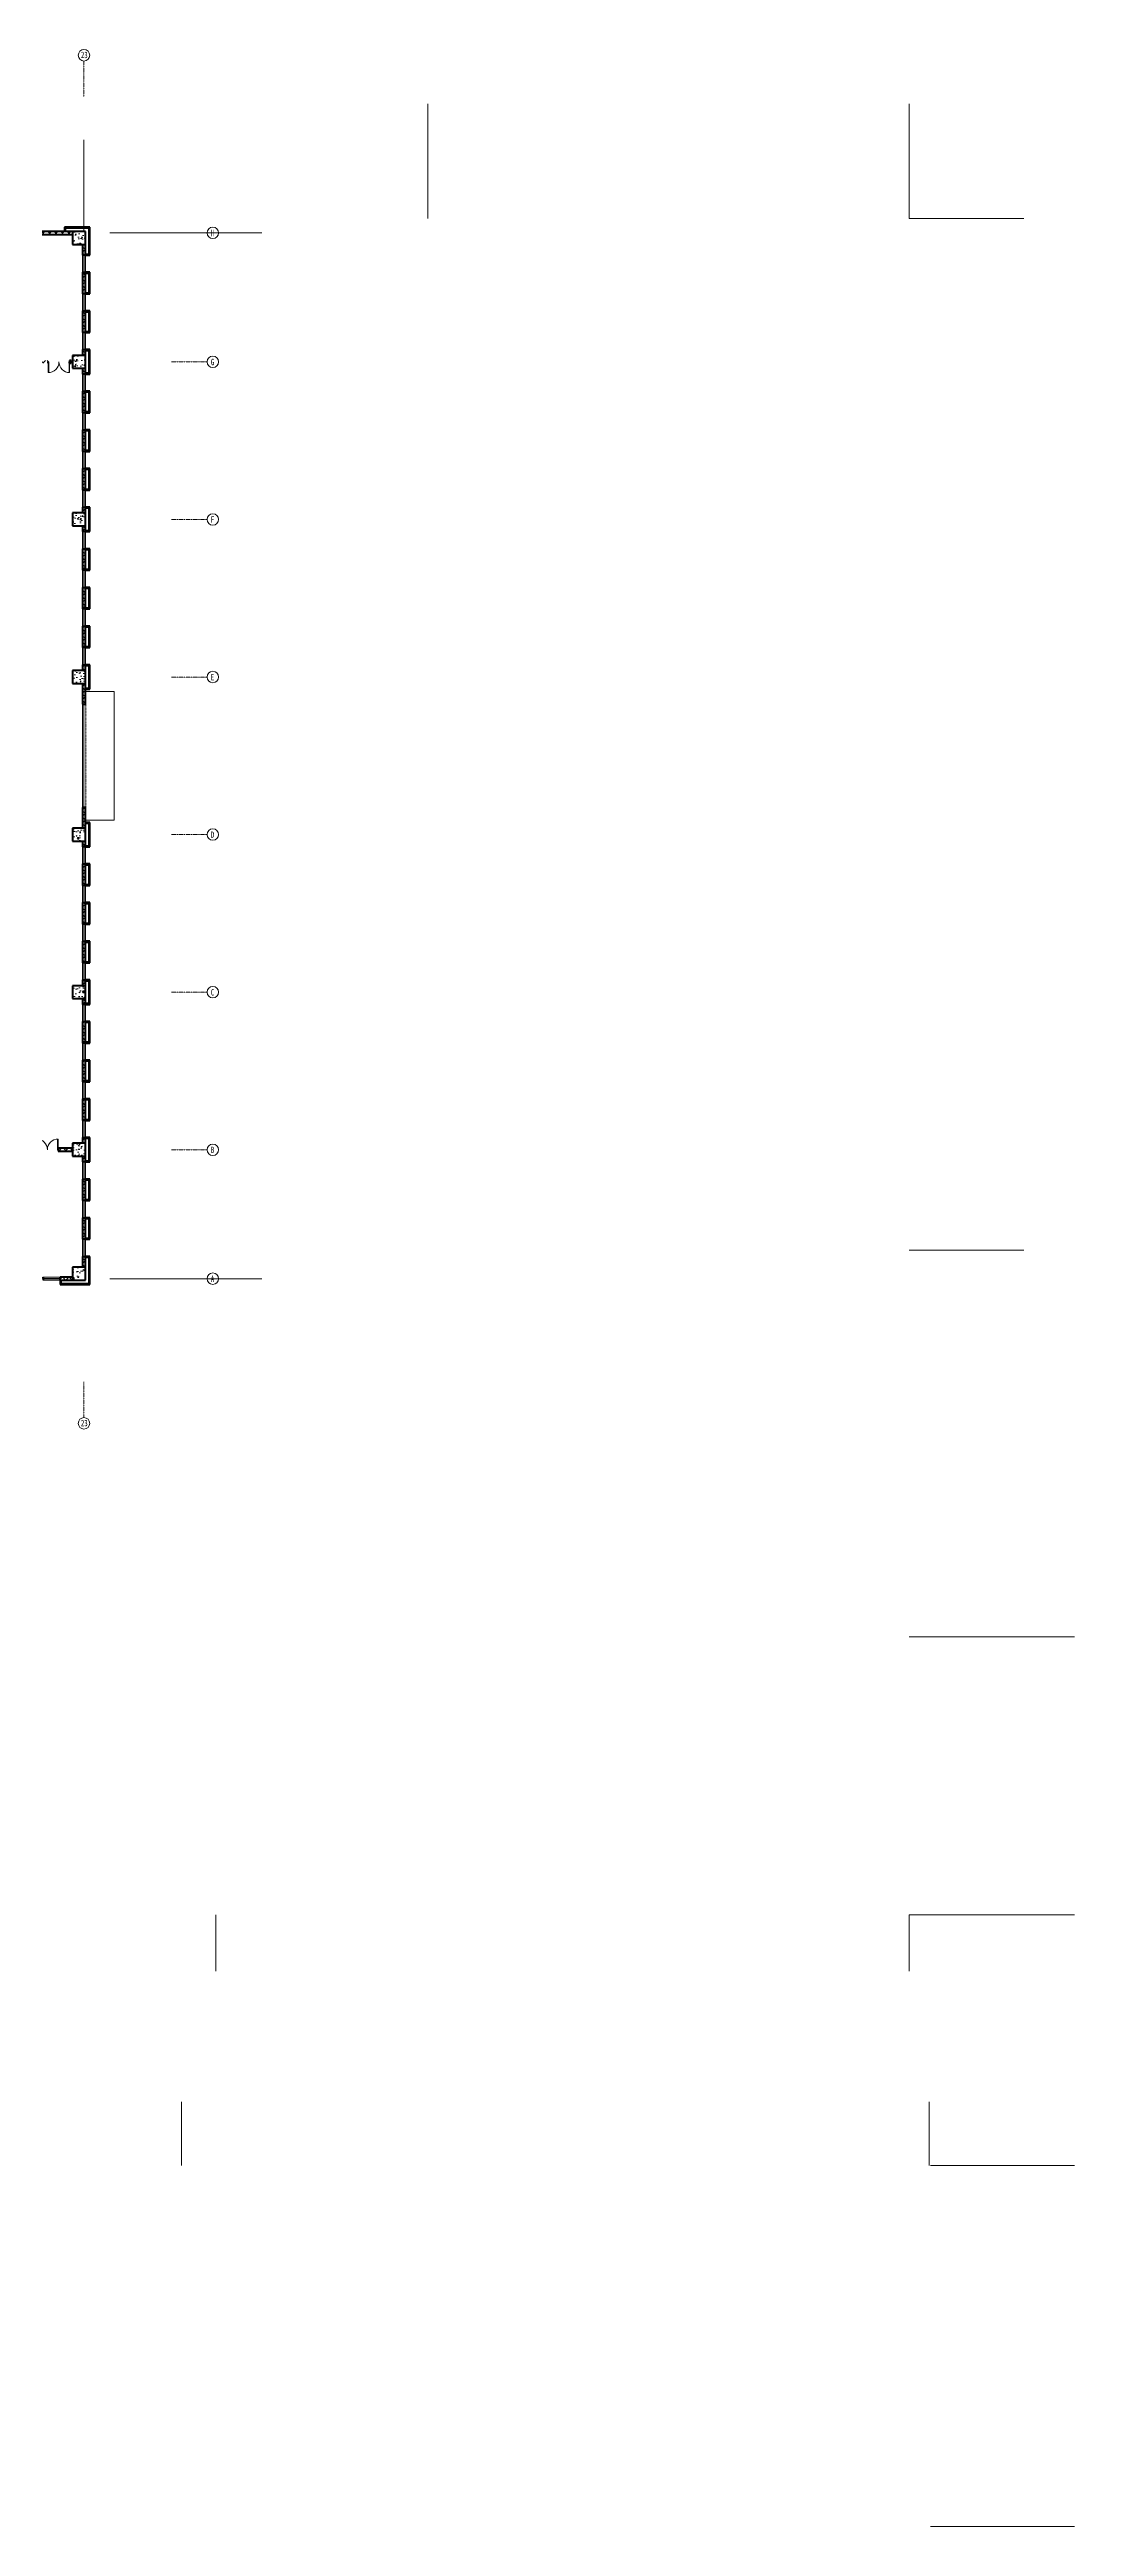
# Model space of a CAD drawing. Header units: millimetres. Extents: x -186019 to 257600, y -73860 to 134785.
# Drawn here: x -43222 to 28323, y -38115 to 134785 of the extents above; entities that cross this region are included whole.
import ezdxf

# ---------------------------------------------------------------- set-up
doc = ezdxf.new("R2010")
doc.units = ezdxf.units.MM
doc.linetypes.add('划线 1mm', pattern=[2, 1, -1])
doc.linetypes.add('轴网线', pattern=[22.24, 12.7, -3.18, 3.18, -3.18])
for name, color, linetype, lineweight in [('A-DOOR', 31, 'Continuous', 13), ('A-FLOR', 192, 'Continuous', 13), ('A-GLAZ', 151, 'Continuous', 13), ('A-Grid-Iden', 7, 'Continuous', 13), ('A-WALL', 113, 'Continuous', 13), ('A-WALL-PATT', 111, 'Continuous', 50), ('AXIS', 7, 'Continuous', 13), ('S-COLS', 52, 'Continuous', 13), ('S-GRID', 1, 'Continuous', 13), ('S-GRID-IDEN', 1, 'Continuous', 13), ('轴网_dwg', 8, 'Continuous', 13)]:
    doc.layers.add(name, color=color, linetype=linetype, lineweight=lineweight)
doc.styles.add('宋体_1', font='', dxfattribs={"width": 0.65, "height": 450})
doc.styles.get('宋体_1').set_extended_font_data('SimSun')
pattern_1 = [(45, (0, 0), (-226.2742, 226.2742), []), (135, (0, 0), (-226.2742, -226.2742), [])]

# ---------------------------------------------------------------- blocks, each defined once
blk = doc.blocks.new('轴网_dwg-2312446-1F')
at = {"layer": 'A-Grid-Iden'}
for p, q in [((297141, 291828), (297141, 299828)), ((330741, 219828), (338741, 219828))]:
    blk.add_line(p, q, dxfattribs=at)
at = {"layer": 'A-Grid-Iden', "flags": 128}
blk.add_lwpolyline([(330741, 299828), (330741, 291828), (338741, 291828)], dxfattribs=at)
at = {"layer": 'AXIS'}
for p, q in [((273141, 291228), (273141, 297318)), ((273141, 290928), (273141, 291178)), ((274941, 290828), (285559, 290828)), ((274941, 217828), (285559, 217828)), ((330741, 192828), (342282, 192828)), ((282341, 173428), (282341, 169492)), ((279941, 155928), (279941, 160363)), ((332141, 155928), (332141, 160363)), ((332241, 155928), (342282, 155928)), ((332241, 130728), (342282, 130728))]:
    blk.add_line(p, q, dxfattribs=at)
at = {"layer": 'AXIS', "flags": 128}
blk.add_lwpolyline([(330741, 169492), (330741, 173428), (342282, 173428)], dxfattribs=at)
blk = doc.blocks.new('结构矩形柱 - 结构柱-900 x 900 mm-2418165-1F')
at = {"layer": 'S-COLS'}
h = blk.add_hatch(dxfattribs=at)
h.set_pattern_fill('FP_1', color=256, style=0, pattern_type=2)
h.set_pattern_definition([(50, (41169, -49335.2), (728.7365, -63.756), [76.2, -838.2]), (355, (41169, -49335.2), (-140.972, 764.228), [60.96, -670.56]), (100.451, (41229.7, -49340.5), (587.77, 700.467), [64.76, -712.36]), (46.184, (41169, -49132), (1084.316, -168.171), [114.3, -1257.3]), (96.636, (41259.4, -49146), (949.61, 989.71), [97.14, -1068.54]), (351.184, (41169, -49132), (949.62, 989.701), [91.44, -1005.84]), (21, (41270.6, -49182.8), (606.458, -409.0606), [76.2, -838.2]), (326, (41270.6, -49182.8), (247.208, 736.753), [60.96, -670.56]), (71.451, (41321.1, -49216.9), (853.668, 327.6855), [64.76, -712.36]), (37.5, (41169, -49335.2), (12.3547, 338.2201), [6.706, -655.726, 6.706, -674.014, -673.1]), (37.5, (41169, -49335.2), (12.3547, 338.2201), [-1343.152, 6.706, -666.394]), (7.5, (41169, -49335.2), (267.2789, 400.7221), [6.706, -381.406, 6.706, -640.486, -256.54]), (7.5, (41169, -49335.2), (267.2789, 400.7221), [-1035.304, 6.706, -249.834]), (327.5, (40942.42, -49335.2), (542.3633, -22.9153), [6.706, -247.294, 6.706, -1837.334]), (327.5, (40942.42, -49335.2), (542.3633, -22.9153), [-260.706, -785.774, 6.706, -1044.854]), (317.5, (40840.82, -49335.2), (592.517, 101.707), [6.706, -323.494, 6.706, -519.582, -746.76]), (317.5, (40840.82, -49335.2), (592.517, 101.707), [-856.488, 6.706, -740.054])])
h.paths.add_polyline_path([(250, -450), (450, -450), (450, 450), (-450, 450), (-450, -450)], flags=0)
at = {"layer": 'S-COLS', "lineweight": 50}
for p, q in [((450, 450), (-450, 450)), ((-450, 450), (-450, -450)), ((450, -450), (450, 450)), ((-450, -450), (450, -450))]:
    blk.add_line(p, q, dxfattribs=at)
blk = doc.blocks.new('结构矩形柱 - 结构柱-900 x 900 mm-V1-1F')
at = {"layer": 'S-COLS'}
h = blk.add_hatch(dxfattribs=at)
h.set_pattern_fill('FP_2', color=256, style=0, pattern_type=2)
h.set_pattern_definition([(50, (41169, -57985.2), (728.7365, -63.756), [76.2, -838.2]), (355, (41169, -57985.2), (-140.972, 764.2276), [60.96, -670.56]), (100.451, (41229.7, -57990.5), (587.77, 700.467), [64.76, -712.36]), (46.184, (41169, -57782), (1084.316, -168.171), [114.3, -1257.3]), (96.636, (41259.4, -57796), (949.61, 989.71), [97.14, -1068.54]), (351.184, (41169, -57782), (949.62, 989.701), [91.44, -1005.84]), (21, (41270.6, -57832.8), (606.458, -409.0606), [76.2, -838.2]), (326, (41270.6, -57832.8), (247.208, 736.753), [60.96, -670.56]), (71.451, (41321.1, -57866.9), (853.668, 327.6855), [64.76, -712.36]), (37.5, (41169, -57985.2), (12.3547, 338.2201), [6.706, -655.726, 6.706, -674.014, -673.1]), (37.5, (41169, -57985.2), (12.3547, 338.2201), [-1343.152, 6.706, -666.394]), (7.5, (41169, -57985.2), (267.2789, 400.7221), [6.706, -381.406, 6.706, -640.486, -256.54]), (7.5, (41169, -57985.2), (267.2789, 400.7221), [-1035.304, 6.706, -249.834]), (327.5, (40942.42, -57985.2), (542.3633, -22.9153), [6.706, -247.294, 6.706, -1837.334]), (327.5, (40942.42, -57985.2), (542.3633, -22.9153), [-260.706, -785.774, 6.706, -1044.854]), (317.5, (40840.82, -57985.2), (592.517, 101.707), [6.706, -323.494, 6.706, -519.582, -746.76]), (317.5, (40840.82, -57985.2), (592.517, 101.707), [-856.488, 6.706, -740.054])])
h.paths.add_polyline_path([(-450, -450), (450, -450), (450, 450), (-450, 450)], flags=0)
at = {"layer": 'S-COLS', "lineweight": 50}
for p, q in [((450, 450), (-450, 450)), ((-450, 450), (-450, -450)), ((450, -450), (450, 450)), ((-450, -450), (450, -450))]:
    blk.add_line(p, q, dxfattribs=at)
blk = doc.blocks.new('结构矩形柱 - 结构柱-900 x 900 mm-V2-1F')
at = {"layer": 'S-COLS'}
h = blk.add_hatch(dxfattribs=at)
h.set_pattern_fill('FP_3', color=256, style=0, pattern_type=2)
h.set_pattern_definition([(50, (41169, -68985.2), (728.7365, -63.756), [76.2, -838.2]), (355, (41169, -68985.2), (-140.9716, 764.2276), [60.96, -670.56]), (100.451, (41229.7, -68990.5), (587.77, 700.467), [64.76, -712.36]), (46.184, (41169, -68782), (1084.316, -168.171), [114.3, -1257.3]), (96.636, (41259.4, -68796), (949.61, 989.71), [97.14, -1068.54]), (351.184, (41169, -68782), (949.62, 989.701), [91.44, -1005.84]), (21, (41270.6, -68832.8), (606.458, -409.0606), [76.2, -838.2]), (326, (41270.6, -68832.8), (247.208, 736.753), [60.96, -670.56]), (71.451, (41321.1, -68866.9), (853.668, 327.6855), [64.76, -712.36]), (37.5, (41169, -68985.2), (12.3547, 338.2201), [6.706, -655.726, 6.706, -674.014, -673.1]), (37.5, (41169, -68985.2), (12.3547, 338.2201), [-1343.152, 6.706, -666.394]), (7.5, (41169, -68985.2), (267.2789, 400.7221), [6.706, -381.406, 6.706, -640.486, -256.54]), (7.5, (41169, -68985.2), (267.2789, 400.7221), [-1035.304, 6.706, -249.834]), (327.5, (40942.42, -68985.2), (542.3633, -22.9153), [6.706, -247.294, 6.706, -1837.334]), (327.5, (40942.42, -68985.2), (542.3633, -22.9153), [-260.706, -785.774, 6.706, -1044.854]), (317.5, (40840.82, -68985.2), (592.517, 101.707), [6.706, -323.494, 6.706, -519.582, -746.76]), (317.5, (40840.82, -68985.2), (592.517, 101.707), [-856.488, 6.706, -740.054])])
h.paths.add_polyline_path([(-450, -450), (450, -450), (450, 450), (-450, 450)], flags=0)
at = {"layer": 'S-COLS', "lineweight": 50}
for p, q in [((450, 450), (-450, 450)), ((-450, 450), (-450, -450)), ((450, -450), (450, 450)), ((-450, -450), (450, -450))]:
    blk.add_line(p, q, dxfattribs=at)
blk = doc.blocks.new('结构矩形柱 - 结构柱-900 x 900 mm-V3-1F')
at = {"layer": 'S-COLS'}
h = blk.add_hatch(dxfattribs=at)
h.set_pattern_fill('FP_4', color=256, style=0, pattern_type=2)
h.set_pattern_definition([(50, (41169, -79985.2), (728.7365, -63.756), [76.2, -838.2]), (355, (41169, -79985.2), (-140.9716, 764.2276), [60.96, -670.56]), (100.451, (41229.7, -79990.5), (587.77, 700.467), [64.76, -712.36]), (46.184, (41169, -79782), (1084.316, -168.171), [114.3, -1257.3]), (96.636, (41259.4, -79796), (949.61, 989.71), [97.14, -1068.54]), (351.184, (41169, -79782), (949.62, 989.701), [91.44, -1005.84]), (21, (41270.6, -79832.8), (606.458, -409.0606), [76.2, -838.2]), (326, (41270.6, -79832.8), (247.2083, 736.753), [60.96, -670.56]), (71.451, (41321.1, -79866.9), (853.668, 327.6855), [64.76, -712.36]), (37.5, (41169, -79985.2), (12.3547, 338.2201), [6.706, -655.726, 6.706, -674.014, -673.1]), (37.5, (41169, -79985.2), (12.3547, 338.2201), [-1343.152, 6.706, -666.394]), (7.5, (41169, -79985.2), (267.2789, 400.7221), [6.706, -381.406, 6.706, -640.486, -256.54]), (7.5, (41169, -79985.2), (267.2789, 400.7221), [-1035.304, 6.706, -249.834]), (327.5, (40942.42, -79985.2), (542.3633, -22.91534), [6.706, -247.294, 6.706, -1837.334]), (327.5, (40942.42, -79985.2), (542.3633, -22.91534), [-260.706, -785.774, 6.706, -1044.854]), (317.5, (40840.82, -79985.2), (592.517, 101.707), [6.706, -323.494, 6.706, -519.582, -746.76]), (317.5, (40840.82, -79985.2), (592.517, 101.707), [-856.488, 6.706, -740.054])])
h.paths.add_polyline_path([(450, -450), (450, 450), (-450, 450), (-450, -450), (350, -450)], flags=0)
at = {"layer": 'S-COLS', "lineweight": 50}
for p, q in [((450, 450), (-450, 450)), ((-450, 450), (-450, -450)), ((450, -450), (450, 450)), ((-450, -450), (450, -450))]:
    blk.add_line(p, q, dxfattribs=at)
blk = doc.blocks.new('结构矩形柱 - 结构柱-900 x 900 mm-V4-1F')
at = {"layer": 'S-COLS'}
h = blk.add_hatch(dxfattribs=at)
h.set_pattern_fill('FP_5', color=256, style=0, pattern_type=2)
h.set_pattern_definition([(50, (41169, -90985.2), (728.7365, -63.756), [76.2, -838.2]), (355, (41169, -90985.2), (-140.9716, 764.2276), [60.96, -670.56]), (100.451, (41229.7, -90990.5), (587.77, 700.4668), [64.76, -712.36]), (46.184, (41169, -90782), (1084.316, -168.171), [114.3, -1257.3]), (96.636, (41259.4, -90796), (949.61, 989.71), [97.14, -1068.54]), (351.184, (41169, -90782), (949.62, 989.701), [91.44, -1005.84]), (21, (41270.6, -90832.8), (606.458, -409.0606), [76.2, -838.2]), (326, (41270.6, -90832.8), (247.2083, 736.753), [60.96, -670.56]), (71.451, (41321.1, -90866.9), (853.6683, 327.6855), [64.76, -712.36]), (37.5, (41169, -90985.2), (12.3547, 338.2201), [6.706, -655.726, 6.706, -674.014, -673.1]), (37.5, (41169, -90985.2), (12.3547, 338.2201), [-1343.152, 6.706, -666.394]), (7.5, (41169, -90985.2), (267.2789, 400.7221), [6.706, -381.406, 6.706, -640.486, -256.54]), (7.5, (41169, -90985.2), (267.2789, 400.7221), [-1035.304, 6.706, -249.834]), (327.5, (40942.42, -90985.2), (542.3633, -22.91534), [6.706, -247.294, 6.706, -1837.334]), (327.5, (40942.42, -90985.2), (542.3633, -22.91534), [-260.706, -785.774, 6.706, -1044.854]), (317.5, (40840.82, -90985.2), (592.517, 101.707), [6.706, -323.494, 6.706, -519.582, -746.76]), (317.5, (40840.82, -90985.2), (592.517, 101.707), [-856.488, 6.706, -740.054])])
h.paths.add_polyline_path([(450, -450), (450, 450), (-450, 450), (-450, -450), (350, -450)], flags=0)
at = {"layer": 'S-COLS', "lineweight": 50}
for p, q in [((450, 450), (-450, 450)), ((-450, 450), (-450, -450)), ((450, -450), (450, 450)), ((-450, -450), (450, -450))]:
    blk.add_line(p, q, dxfattribs=at)
blk = doc.blocks.new('结构矩形柱 - 结构柱-900 x 900 mm-V5-1F')
at = {"layer": 'S-COLS'}
h = blk.add_hatch(dxfattribs=at)
h.set_pattern_fill('FP_6', color=256, style=0, pattern_type=2)
h.set_pattern_definition([(50, (41169, -101985.2), (728.7365, -63.7558), [76.2, -838.2]), (355, (41169, -101985.2), (-140.9716, 764.2276), [60.96, -670.56]), (100.451, (41229.7, -101990.5), (587.77, 700.4668), [64.76, -712.36]), (46.184, (41169, -101782), (1084.316, -168.171), [114.3, -1257.3]), (96.636, (41259.4, -101796), (949.61, 989.71), [97.14, -1068.54]), (351.184, (41169, -101782), (949.62, 989.701), [91.44, -1005.84]), (21, (41270.6, -101832.8), (606.458, -409.0606), [76.2, -838.2]), (326, (41270.6, -101832.8), (247.2083, 736.753), [60.96, -670.56]), (71.451, (41321.1, -101866.9), (853.6683, 327.6855), [64.76, -712.36]), (37.5, (41169, -101985.2), (12.3547, 338.2201), [6.706, -655.726, 6.706, -674.014, -673.1]), (37.5, (41169, -101985.2), (12.3547, 338.2201), [-1343.152, 6.706, -666.394]), (7.5, (41169, -101985.2), (267.2789, 400.7221), [6.706, -381.406, 6.706, -640.486, -256.54]), (7.5, (41169, -101985.2), (267.2789, 400.7221), [-1035.304, 6.706, -249.834]), (327.5, (40942.42, -101985.2), (542.3633, -22.91534), [6.706, -247.294, 6.706, -1837.334]), (327.5, (40942.42, -101985.2), (542.3633, -22.91534), [-260.706, -785.774, 6.706, -1044.854]), (317.5, (40840.82, -101985.2), (592.517, 101.7071), [6.706, -323.494, 6.706, -1266.342]), (317.5, (40840.82, -101985.2), (592.517, 101.7071), [-336.906, -519.582, 6.706, -740.054])])
h.paths.add_polyline_path([(-450, -450), (450, -450), (450, 450), (-450, 450)], flags=0)
at = {"layer": 'S-COLS', "lineweight": 50}
for p, q in [((450, 450), (-450, 450)), ((-450, 450), (-450, -450)), ((450, -450), (450, 450)), ((-450, -450), (450, -450))]:
    blk.add_line(p, q, dxfattribs=at)
blk = doc.blocks.new('结构矩形柱 - 结构柱-900 x 900 mm-V6-1F')
at = {"layer": 'S-COLS'}
h = blk.add_hatch(dxfattribs=at)
h.set_pattern_fill('FP_7', color=256, style=0, pattern_type=2)
h.set_pattern_definition([(50, (41169, -121635.2), (728.7365, -63.7558), [76.2, -838.2]), (355, (41169, -121635.2), (-140.9716, 764.2276), [60.96, -670.56]), (100.451, (41229.7, -121640.5), (587.77, 700.4668), [64.76, -712.36]), (46.184, (41169, -121432), (1084.316, -168.171), [114.3, -1257.3]), (96.636, (41259.4, -121446), (949.61, 989.71), [97.14, -1068.54]), (351.184, (41169, -121432), (949.621, 989.701), [91.44, -1005.84]), (21, (41270.6, -121482.8), (606.458, -409.0606), [76.2, -838.2]), (326, (41270.6, -121482.8), (247.2083, 736.753), [60.96, -670.56]), (71.451, (41321.1, -121516.9), (853.6683, 327.6855), [64.76, -712.36]), (37.5, (41169, -121635.2), (12.3547, 338.2201), [6.706, -655.726, 6.706, -674.014, -673.1]), (37.5, (41169, -121635.2), (12.3547, 338.2201), [-1343.152, 6.706, -666.394]), (7.5, (41169, -121635.2), (267.2789, 400.7221), [6.706, -381.406, 6.706, -640.486, -256.54]), (7.5, (41169, -121635.2), (267.2789, 400.7221), [-1035.304, 6.706, -249.834]), (327.5, (40942.42, -121635.2), (542.36333, -22.91534), [6.706, -247.294, 6.706, -1837.334]), (327.5, (40942.42, -121635.2), (542.36333, -22.91534), [-260.706, -785.774, 6.706, -1044.854]), (317.5, (40840.82, -121635.2), (592.517, 101.7071), [6.706, -323.494, 6.706, -1266.342]), (317.5, (40840.82, -121635.2), (592.517, 101.7071), [-336.906, -519.582, 6.706, -740.054])])
h.paths.add_polyline_path([(-450, -450), (450, -450), (450, 450), (-450, 450), (-450, 200)], flags=0)
at = {"layer": 'S-COLS', "lineweight": 50}
for p, q in [((450, 450), (-450, 450)), ((-450, 450), (-450, -450)), ((450, -450), (450, 450)), ((-450, -450), (450, -450))]:
    blk.add_line(p, q, dxfattribs=at)
blk = doc.blocks.new('结构矩形柱 - 结构柱-900 x 900 mm-V7-1F')
at = {"layer": 'S-COLS'}
h = blk.add_hatch(dxfattribs=at)
h.set_pattern_fill('FP_8', color=256, style=0, pattern_type=2)
h.set_pattern_definition([(50, (41169, -112985.2), (728.7365, -63.7558), [76.2, -838.2]), (355, (41169, -112985.2), (-140.9716, 764.2276), [60.96, -670.56]), (100.451, (41229.7, -112990.5), (587.77, 700.4668), [64.76, -712.36]), (46.184, (41169, -112782), (1084.316, -168.171), [114.3, -1257.3]), (96.636, (41259.4, -112796), (949.61, 989.71), [97.14, -1068.54]), (351.184, (41169, -112782), (949.621, 989.701), [91.44, -1005.84]), (21, (41270.6, -112832.8), (606.458, -409.0606), [76.2, -838.2]), (326, (41270.6, -112832.8), (247.2083, 736.753), [60.96, -670.56]), (71.451, (41321.1, -112866.9), (853.6683, 327.6855), [64.76, -712.36]), (37.5, (41169, -112985.2), (12.3547, 338.2201), [6.706, -655.726, 6.706, -674.014, -673.1]), (37.5, (41169, -112985.2), (12.3547, 338.2201), [-1343.152, 6.706, -666.394]), (7.5, (41169, -112985.2), (267.2789, 400.7221), [6.706, -381.406, 6.706, -640.486, -256.54]), (7.5, (41169, -112985.2), (267.2789, 400.7221), [-1035.304, 6.706, -249.834]), (327.5, (40942.42, -112985.2), (542.36333, -22.91534), [6.706, -247.294, 6.706, -1837.334]), (327.5, (40942.42, -112985.2), (542.36333, -22.91534), [-260.706, -785.774, 6.706, -1044.854]), (317.5, (40840.82, -112985.2), (592.517, 101.7071), [6.706, -323.494, 6.706, -1266.342]), (317.5, (40840.82, -112985.2), (592.517, 101.7071), [-336.906, -519.582, 6.706, -740.054])])
h.paths.add_polyline_path([(450, -450), (450, 450), (-450, 450), (-450, -450), (250, -450)], flags=0)
at = {"layer": 'S-COLS', "lineweight": 50}
for p, q in [((450, 450), (-450, 450)), ((-450, 450), (-450, -450)), ((450, -450), (450, 450)), ((-450, -450), (450, -450))]:
    blk.add_line(p, q, dxfattribs=at)
blk = doc.blocks.new('双面嵌板木门 1 - M1521-2337372-1F')
at = {"layer": 'A-DOOR'}
for p, q in [((-750, 750), (-710, 750)), ((-750, 100), (-750, 750)), ((-710, 0), (-750, 0)), ((-710, 0), (-710, 750)), ((750, 750), (710, 750)), ((710, 0), (710, 750)), ((750, 100), (750, 750)), ((710, 0), (750, 0))]:
    blk.add_line(p, q, dxfattribs=at)
at = {"layer": 'A-DOOR', "lineweight": 50}
for p, q in [((-750, 100), (-750, 0)), ((750, 100), (750, 0))]:
    blk.add_line(p, q, dxfattribs=at)
at = {"layer": 'A-DOOR'}
for centre, start, end in [((-750, 0), 360, 90), ((750, 0), 90, 180)]:
    blk.add_arc(centre, 750, start, end, dxfattribs=at)
blk = doc.blocks.new('组合窗 - 三层双列_平开_固定_ - C1236-2351504-1F')
at = {"layer": 'A-GLAZ'}
for p, q in [((-600, 100), (600, 100)), ((-600, 20), (600, 20)), ((-600, -20), (600, -20)), ((-600, -100), (600, -100))]:
    blk.add_line(p, q, dxfattribs=at)
at = {"layer": 'A-GLAZ', "lineweight": 50}
for p, q in [((-600, 100), (-600, -100)), ((600, -100), (600, 100))]:
    blk.add_line(p, q, dxfattribs=at)
blk = doc.blocks.new('水平卷帘门 - NLLM7245-2344777-1F')
at = {"layer": 'A-DOOR', "linetype": '划线 1mm'}
blk.add_line((-3640, -140), (3640, -140), dxfattribs=at)
blk = doc.blocks.new('轴网 - 宽度系数 0_65-155799-1F')
at = {"layer": 'S-GRID-IDEN'}
blk.add_circle((0, 0), 4, dxfattribs=at)

msp = doc.modelspace()

# ---------------------------------------------------------------- hatches: boundary and pattern name
at = {"layer": 'A-WALL-PATT', "lineweight": 13}
h = msp.add_hatch(dxfattribs=at)
h.set_pattern_fill('FP_137', color=256, style=0, pattern_type=2)
h.set_pattern_definition(pattern_1)
h.paths.add_polyline_path([(-45819, 121885), (-41619, 121885), (-41619, 122085), (-46369, 122085), (-46369, 121885)], flags=0)
h.paths.add_polyline_path([(-48669, 121885), (-48669, 122085), (-49369, 122085), (-49369, 121885)], flags=0)
h = msp.add_hatch(dxfattribs=at)
h.set_pattern_fill('FP_137', color=256, style=0, pattern_type=2)
h.set_pattern_definition(pattern_1)
h.paths.add_polyline_path([(-40719, 113435), (-40719, 113835), (-40919, 113835), (-40919, 113435)], flags=0)
h.paths.add_polyline_path([(-40719, 115035), (-40719, 116535), (-40919, 116535), (-40919, 115035)], flags=0)
h.paths.add_polyline_path([(-40719, 117735), (-40719, 119235), (-40919, 119235), (-40919, 117735)], flags=0)
h.paths.add_polyline_path([(-40919, 120435), (-40719, 120435), (-40719, 121185), (-40919, 121185)], flags=0)
h = msp.add_hatch(dxfattribs=at)
h.set_pattern_fill('FP_137', color=256, style=0, pattern_type=2)
h.set_pattern_definition(pattern_1)
h.paths.add_polyline_path([(-41819, 112885), (-41719, 112885), (-41719, 113085), (-41819, 113085), (-41819, 112985)], flags=0)
h.paths.add_polyline_path([(-43319, 112885), (-43319, 113085), (-45619, 113085), (-45619, 112885), (-44255, 112885)], flags=0)
h = msp.add_hatch(dxfattribs=at)
h.set_pattern_fill('FP_137', color=256, style=0, pattern_type=2)
h.set_pattern_definition(pattern_1)
h.paths.add_polyline_path([(-40919, 102435), (-40719, 102435), (-40719, 102835), (-40919, 102835)], flags=0)
h.paths.add_polyline_path([(-40919, 104035), (-40719, 104035), (-40719, 105535), (-40919, 105535)], flags=0)
h.paths.add_polyline_path([(-40919, 106735), (-40719, 106735), (-40719, 108235), (-40919, 108235), (-40919, 107766)], flags=0)
h.paths.add_polyline_path([(-40919, 109435), (-40719, 109435), (-40719, 110935), (-40919, 110935)], flags=0)
h.paths.add_polyline_path([(-40919, 112135), (-40719, 112135), (-40719, 112535), (-40919, 112535)], flags=0)
h = msp.add_hatch(dxfattribs=at)
h.set_pattern_fill('FP_137', color=256, style=0, pattern_type=2)
h.set_pattern_definition(pattern_1)
h.paths.add_polyline_path([(-40719, 91435), (-40719, 91835), (-40919, 91835), (-40919, 91435), (-40819, 91435)], flags=0)
h.paths.add_polyline_path([(-40819, 93035), (-40719, 93035), (-40719, 94535), (-40919, 94535), (-40919, 93035)], flags=0)
h.paths.add_polyline_path([(-40719, 95735), (-40719, 97235), (-40919, 97235), (-40919, 95735)], flags=0)
h.paths.add_polyline_path([(-40919, 98435), (-40719, 98435), (-40719, 99935), (-40919, 99935)], flags=0)
h.paths.add_polyline_path([(-40719, 101135), (-40719, 101535), (-40919, 101535), (-40919, 101135)], flags=0)
h = msp.add_hatch(dxfattribs=at)
h.set_pattern_fill('FP_137', color=256, style=0, pattern_type=2)
h.set_pattern_definition(pattern_1)
h.paths.add_polyline_path([(-40819, 80435), (-40719, 80435), (-40719, 81885), (-40919, 81885), (-40919, 80435)], flags=0)
h.paths.add_polyline_path([(-40919, 89085), (-40719, 89085), (-40719, 90535), (-40919, 90535)], flags=0)
h = msp.add_hatch(dxfattribs=at)
h.set_pattern_fill('FP_137', color=256, style=0, pattern_type=2)
h.set_pattern_definition(pattern_1)
h.paths.add_polyline_path([(-40919, 69435), (-40719, 69435), (-40719, 69835), (-40919, 69835)], flags=0)
h.paths.add_polyline_path([(-40719, 71035), (-40719, 72535), (-40919, 72535), (-40919, 71035)], flags=0)
h.paths.add_polyline_path([(-40719, 73735), (-40719, 75235), (-40919, 75235), (-40919, 73735)], flags=0)
h.paths.add_polyline_path([(-40819, 76435), (-40719, 76435), (-40719, 77935), (-40919, 77935), (-40919, 76435)], flags=0)
h.paths.add_polyline_path([(-40919, 79135), (-40719, 79135), (-40719, 79535), (-40919, 79535)], flags=0)
h = msp.add_hatch(dxfattribs=at)
h.set_pattern_fill('FP_137', color=256, style=0, pattern_type=2)
h.set_pattern_definition(pattern_1)
h.paths.add_polyline_path([(-40919, 58435), (-40719, 58435), (-40719, 58835), (-40919, 58835)], flags=0)
h.paths.add_polyline_path([(-40719, 60035), (-40719, 61535), (-40919, 61535), (-40919, 60035)], flags=0)
h.paths.add_polyline_path([(-40719, 62735), (-40719, 64235), (-40919, 64235), (-40919, 62735)], flags=0)
h.paths.add_polyline_path([(-40719, 65435), (-40719, 66935), (-40919, 66935), (-40919, 65435)], flags=0)
h.paths.add_polyline_path([(-40919, 68135), (-40719, 68135), (-40719, 68535), (-40919, 68535)], flags=0)
h = msp.add_hatch(dxfattribs=at)
h.set_pattern_fill('FP_137', color=256, style=0, pattern_type=2)
h.set_pattern_definition(pattern_1)
h.paths.add_polyline_path([(-41619, 57885), (-41619, 58085), (-42619, 58085), (-42619, 57885)], flags=0)
h.paths.add_polyline_path([(-47919, 57885), (-44119, 57885), (-44119, 58085), (-49369, 58085), (-49369, 57885)], flags=0)
h = msp.add_hatch(dxfattribs=at)
h.set_pattern_fill('FP_137', color=256, style=0, pattern_type=2)
h.set_pattern_definition(pattern_1)
h.paths.add_polyline_path([(-40919, 49785), (-40719, 49785), (-40719, 50535), (-40919, 50535)], flags=0)
h.paths.add_polyline_path([(-40919, 51735), (-40719, 51735), (-40719, 53235), (-40919, 53235)], flags=0)
h.paths.add_polyline_path([(-40719, 54435), (-40719, 55935), (-40919, 55935), (-40919, 54435)], flags=0)
h.paths.add_polyline_path([(-40719, 57135), (-40719, 57535), (-40919, 57535), (-40919, 57135)], flags=0)
h = msp.add_hatch(dxfattribs=at)
h.set_pattern_fill('FP_137', color=256, style=0, pattern_type=2)
h.set_pattern_definition(pattern_1)
h.paths.add_polyline_path([(-42419, 48885), (-41619, 48885), (-41619, 49085), (-42469, 49085), (-42469, 48885)], flags=0)
h.paths.add_polyline_path([(-49369, 48885), (-49069, 48885), (-49069, 49085), (-49369, 49085), (-49369, 48985)], flags=0)
h.paths.add_polyline_path([(-47869, 48885), (-46369, 48885), (-46369, 49085), (-47869, 49085), (-47869, 48985)], flags=0)
h.paths.add_polyline_path([(-45119, 48885), (-43669, 48885), (-43669, 49085), (-45169, 49085), (-45169, 48885)], flags=0)

# ---------------------------------------------------------------- linework, layer by layer
at = {"layer": 'A-FLOR'}
for p, q in [((-38719, 89985), (-40719, 89985)), ((-38719, 80985), (-38719, 89985)), ((-40919, 81885), (-40919, 89085)), ((-40819, 89085), (-40819, 81885)), ((-40719, 80985), (-38719, 80985))]:
    msp.add_line(p, q, dxfattribs=at)
at = {"layer": 'A-WALL', "lineweight": 50}
for p, q in [((-41619, 122085), (-46369, 122085)), ((-44269, 121885), (-41619, 121885)), ((-40419, 122385), (-42169, 122385)), ((-42169, 122385), (-42169, 122085)), ((-42119, 122335), (-40469, 122335)), ((-42119, 122085), (-42119, 122335)), ((-40919, 121185), (-40919, 120435)), ((-40719, 120435), (-40719, 121185)), ((-40469, 122335), (-40469, 120485)), ((-40419, 120435), (-40419, 122385)), ((-40469, 120485), (-40719, 120485)), ((-40719, 120435), (-40419, 120435)), ((-40919, 119235), (-40919, 117735)), ((-40719, 117735), (-40719, 119235)), ((-40419, 119235), (-40719, 119235)), ((-40719, 119185), (-40469, 119185)), ((-40469, 117785), (-40719, 117785)), ((-40719, 117735), (-40419, 117735)), ((-40469, 119185), (-40469, 117785)), ((-40419, 117735), (-40419, 119235)), ((-40919, 116535), (-40919, 115035)), ((-40719, 115035), (-40719, 116535)), ((-40419, 116535), (-40719, 116535)), ((-40719, 116485), (-40469, 116485)), ((-40469, 116485), (-40469, 115085)), ((-40419, 115035), (-40419, 116535)), ((-40469, 115085), (-40719, 115085)), ((-40719, 115035), (-40419, 115035)), ((-41719, 113085), (-41819, 113085)), ((-41819, 113085), (-41819, 112985)), ((-41819, 112885), (-41719, 112885)), ((-41719, 112885), (-41719, 113085)), ((-40919, 113835), (-40919, 113435)), ((-40919, 112535), (-40919, 112135)), ((-40719, 113435), (-40719, 113835)), ((-40419, 113835), (-40719, 113835)), ((-40719, 113785), (-40469, 113785)), ((-40719, 112135), (-40719, 112535)), ((-40469, 113785), (-40469, 112185)), ((-40419, 112135), (-40419, 113835)), ((-40919, 110935), (-40919, 109435)), ((-40469, 112185), (-40719, 112185)), ((-40719, 112135), (-40419, 112135)), ((-40719, 109435), (-40719, 110935)), ((-40419, 110935), (-40719, 110935)), ((-40719, 110885), (-40469, 110885)), ((-40469, 110885), (-40469, 109485)), ((-40419, 109435), (-40419, 110935)), ((-40469, 109485), (-40719, 109485)), ((-40719, 109435), (-40419, 109435)), ((-40919, 108235), (-40919, 106735)), ((-40719, 106735), (-40719, 108235)), ((-40419, 108235), (-40719, 108235)), ((-40719, 108185), (-40469, 108185)), ((-40469, 108185), (-40469, 106785)), ((-40419, 106735), (-40419, 108235)), ((-40919, 105535), (-40919, 104035)), ((-40469, 106785), (-40719, 106785)), ((-40719, 106735), (-40419, 106735)), ((-40719, 104035), (-40719, 105535)), ((-40419, 105535), (-40719, 105535)), ((-40719, 105485), (-40469, 105485)), ((-40469, 105485), (-40469, 104085)), ((-40419, 104035), (-40419, 105535)), ((-40469, 104085), (-40719, 104085)), ((-40719, 104035), (-40419, 104035)), ((-40919, 102835), (-40919, 102435)), ((-40719, 102435), (-40719, 102835)), ((-40419, 102835), (-40719, 102835)), ((-40719, 102785), (-40469, 102785)), ((-40469, 102785), (-40469, 101185)), ((-40419, 101135), (-40419, 102835)), ((-40919, 101535), (-40919, 101135)), ((-40719, 101135), (-40719, 101535)), ((-40469, 101185), (-40719, 101185)), ((-40719, 101135), (-40419, 101135)), ((-40919, 99935), (-40919, 98435)), ((-40719, 98435), (-40719, 99935)), ((-40419, 99935), (-40719, 99935)), ((-40719, 99885), (-40469, 99885)), ((-40469, 99885), (-40469, 98485)), ((-40419, 98435), (-40419, 99935)), ((-40919, 97235), (-40919, 95735)), ((-40469, 98485), (-40719, 98485)), ((-40719, 98435), (-40419, 98435)), ((-40719, 95735), (-40719, 97235)), ((-40419, 97235), (-40719, 97235)), ((-40719, 97185), (-40469, 97185)), ((-40469, 97185), (-40469, 95785)), ((-40419, 95735), (-40419, 97235)), ((-40469, 95785), (-40719, 95785)), ((-40719, 95735), (-40419, 95735)), ((-40919, 94535), (-40919, 93035)), ((-40719, 93035), (-40719, 94535)), ((-40419, 94535), (-40719, 94535)), ((-40719, 94485), (-40469, 94485)), ((-40469, 94485), (-40469, 93085)), ((-40419, 93035), (-40419, 94535)), ((-40919, 91835), (-40919, 91435)), ((-40469, 93085), (-40719, 93085)), ((-40719, 93035), (-40419, 93035)), ((-40719, 91435), (-40719, 91835)), ((-40419, 91835), (-40719, 91835)), ((-40719, 91785), (-40469, 91785)), ((-40469, 91785), (-40469, 90185)), ((-40419, 90135), (-40419, 91835)), ((-40919, 90535), (-40919, 89085)), ((-40719, 89085), (-40719, 90535)), ((-40469, 90185), (-40719, 90185)), ((-40719, 90135), (-40419, 90135)), ((-40919, 89085), (-40719, 89085)), ((-40719, 81885), (-40919, 81885)), ((-40919, 81885), (-40919, 80435)), ((-40719, 80435), (-40719, 81885)), ((-40919, 79535), (-40919, 79135)), ((-40419, 80835), (-40719, 80835)), ((-40719, 80785), (-40469, 80785)), ((-40719, 79135), (-40719, 79535)), ((-40469, 80785), (-40469, 79185)), ((-40419, 79135), (-40419, 80835)), ((-40919, 77935), (-40919, 76435)), ((-40469, 79185), (-40719, 79185)), ((-40719, 79135), (-40419, 79135)), ((-40719, 76435), (-40719, 77935)), ((-40419, 77935), (-40719, 77935)), ((-40719, 77885), (-40469, 77885)), ((-40469, 77885), (-40469, 76485)), ((-40419, 76435), (-40419, 77935)), ((-40469, 76485), (-40719, 76485)), ((-40719, 76435), (-40419, 76435)), ((-40919, 75235), (-40919, 73735)), ((-40719, 73735), (-40719, 75235)), ((-40419, 75235), (-40719, 75235)), ((-40719, 75185), (-40469, 75185)), ((-40469, 75185), (-40469, 73785)), ((-40419, 73735), (-40419, 75235)), ((-40469, 73785), (-40719, 73785)), ((-40719, 73735), (-40419, 73735)), ((-40919, 72535), (-40919, 71035)), ((-40719, 71035), (-40719, 72535)), ((-40419, 72535), (-40719, 72535)), ((-40719, 72485), (-40469, 72485)), ((-40469, 71085), (-40719, 71085)), ((-40719, 71035), (-40419, 71035)), ((-40469, 72485), (-40469, 71085)), ((-40419, 71035), (-40419, 72535)), ((-40919, 69835), (-40919, 69435)), ((-40719, 69435), (-40719, 69835)), ((-40419, 69835), (-40719, 69835)), ((-40719, 69785), (-40469, 69785)), ((-40469, 69785), (-40469, 68185)), ((-40419, 68135), (-40419, 69835)), ((-40919, 68535), (-40919, 68135)), ((-40719, 68135), (-40719, 68535)), ((-40469, 68185), (-40719, 68185)), ((-40719, 68135), (-40419, 68135)), ((-40919, 66935), (-40919, 65435)), ((-40719, 65435), (-40719, 66935)), ((-40419, 66935), (-40719, 66935)), ((-40719, 66885), (-40469, 66885)), ((-40469, 66885), (-40469, 65485)), ((-40419, 65435), (-40419, 66935)), ((-40919, 64235), (-40919, 62735)), ((-40469, 65485), (-40719, 65485)), ((-40719, 65435), (-40419, 65435)), ((-40719, 62735), (-40719, 64235)), ((-40419, 64235), (-40719, 64235)), ((-40719, 64185), (-40469, 64185)), ((-40469, 64185), (-40469, 62785)), ((-40419, 62735), (-40419, 64235)), ((-40469, 62785), (-40719, 62785)), ((-40719, 62735), (-40419, 62735)), ((-40919, 61535), (-40919, 60035)), ((-40719, 60035), (-40719, 61535)), ((-40419, 61535), (-40719, 61535)), ((-40719, 61485), (-40469, 61485)), ((-40469, 61485), (-40469, 60085)), ((-40419, 60035), (-40419, 61535)), ((-40919, 58835), (-40919, 58435)), ((-40469, 60085), (-40719, 60085)), ((-40719, 60035), (-40419, 60035)), ((-40719, 58435), (-40719, 58835)), ((-40419, 58835), (-40719, 58835)), ((-40419, 57135), (-40419, 58835)), ((-41619, 58085), (-42619, 58085)), ((-42619, 57985), (-42619, 57885)), ((-42619, 57885), (-41619, 57885)), ((-40919, 57535), (-40919, 57135)), ((-40719, 58785), (-40469, 58785)), ((-40719, 57135), (-40719, 57535)), ((-40469, 57185), (-40719, 57185)), ((-40719, 57135), (-40419, 57135)), ((-40469, 58785), (-40469, 57185)), ((-40919, 55935), (-40919, 54435)), ((-40719, 54435), (-40719, 55935)), ((-40419, 55935), (-40719, 55935)), ((-40719, 55885), (-40469, 55885)), ((-40469, 55885), (-40469, 54485)), ((-40419, 54435), (-40419, 55935)), ((-40469, 54485), (-40719, 54485)), ((-40719, 54435), (-40419, 54435)), ((-40919, 53235), (-40919, 51735)), ((-40719, 51735), (-40719, 53235)), ((-40419, 53235), (-40719, 53235)), ((-40719, 53185), (-40469, 53185)), ((-40469, 53185), (-40469, 51785)), ((-40419, 51735), (-40419, 53235)), ((-40919, 50535), (-40919, 49785)), ((-40469, 51785), (-40719, 51785)), ((-40719, 51735), (-40419, 51735)), ((-40719, 49785), (-40719, 50535)), ((-40419, 50535), (-40719, 50535)), ((-40719, 50485), (-40469, 50485)), ((-40469, 50485), (-40469, 48635)), ((-40419, 48585), (-40419, 50535)), ((-41619, 49085), (-42469, 49085)), ((-42469, 48885), (-41619, 48885)), ((-42469, 48885), (-42469, 48585)), ((-42469, 48585), (-40419, 48585)), ((-42419, 48635), (-42419, 48885)), ((-40469, 48635), (-42419, 48635))]:
    msp.add_line(p, q, dxfattribs=at)
at = {"layer": 'S-GRID', "linetype": '轴网线'}
for p, q in [((-40819, 133985), (-40819, 131485)), ((-34719, 121985), (-32219, 121985)), ((-34719, 112985), (-32219, 112985)), ((-34719, 101985), (-32219, 101985)), ((-34719, 90985), (-32219, 90985)), ((-34719, 79985), (-32219, 79985)), ((-34719, 68985), (-32219, 68985)), ((-34719, 57985), (-32219, 57985)), ((-34719, 48985), (-32219, 48985)), ((-40819, 41785), (-40819, 39285))]:
    msp.add_line(p, q, dxfattribs=at)

# ---------------------------------------------------------------- block references
at = {"layer": 'A-DOOR'}
for name, p, rotation in [('双面嵌板木门 1 - M1521-2337372-1F', (-42569, 112985), 180), ('水平卷帘门 - NLLM7245-2344777-1F', (-40819, 85485), 90)]:
    msp.add_blockref(name, p, dxfattribs=dict(at, rotation=rotation))
msp.add_blockref('双面嵌板木门 1 - M1521-2337372-1F', (-43369, 57985), dxfattribs=at)
at = {"layer": 'A-GLAZ'}
for p, rotation in [((-40819, 119835), 270), ((-40819, 117135), 270), ((-40819, 114435), 270), ((-40819, 111535), 270), ((-40819, 108835), 270), ((-40819, 106135), 270), ((-40819, 103435), 270), ((-40819, 100535), 270), ((-40819, 97835), 270), ((-40819, 95135), 90), ((-40819, 92435), 270), ((-40819, 78535), 270), ((-40819, 75835), 270), ((-40819, 73135), 270), ((-40819, 70435), 270), ((-40819, 67535), 270), ((-40819, 64835), 270), ((-40819, 62135), 270), ((-40819, 59435), 270), ((-40819, 56535), 270), ((-40819, 53835), 270), ((-40819, 51135), 270)]:
    msp.add_blockref('组合窗 - 三层双列_平开_固定_ - C1236-2351504-1F', p, dxfattribs=dict(at, rotation=rotation))
msp.add_blockref('组合窗 - 三层双列_平开_固定_ - C1236-2351504-1F', (-43069, 48985), dxfattribs=at)
at = {"layer": 'S-COLS'}
for name, p in [('结构矩形柱 - 结构柱-900 x 900 mm-V6-1F', (-41169, 121635)), ('结构矩形柱 - 结构柱-900 x 900 mm-V7-1F', (-41169, 112985)), ('结构矩形柱 - 结构柱-900 x 900 mm-V5-1F', (-41169, 101985)), ('结构矩形柱 - 结构柱-900 x 900 mm-V4-1F', (-41169, 90985)), ('结构矩形柱 - 结构柱-900 x 900 mm-V3-1F', (-41169, 79985)), ('结构矩形柱 - 结构柱-900 x 900 mm-V2-1F', (-41169, 68985)), ('结构矩形柱 - 结构柱-900 x 900 mm-V1-1F', (-41169, 57985)), ('结构矩形柱 - 结构柱-900 x 900 mm-2418165-1F', (-41169, 49335))]:
    msp.add_blockref(name, p, dxfattribs=at)
at = {"layer": 'S-GRID-IDEN', "xscale": 99.99999999999991, "yscale": 99.99999999999991, "zscale": 99.99999999999991}
for p, rotation in [((-40819, 134385), 180), ((-31819, 121985), 269.9999999999997), ((-31819, 112985), 269.9999999999997), ((-31819, 101985), 269.9999999999997), ((-31819, 90985), 269.9999999999997), ((-31819, 79985), 269.9999999999997), ((-31819, 68985), 269.9999999999997), ((-31819, 57985), 269.9999999999997), ((-31819, 48985), 269.9999999999997), ((-40819, 38885), 180)]:
    msp.add_blockref('轴网 - 宽度系数 0_65-155799-1F', p, dxfattribs=dict(at, rotation=rotation))
at = {"layer": '轴网_dwg', "color": 7}
msp.add_blockref('轴网_dwg-2312446-1F', (-313960, -168843), dxfattribs=at)

# ---------------------------------------------------------------- texts
at = {"layer": 'S-GRID-IDEN', "char_height": 450, "attachment_point": 1, "style": '宋体_1'}
for s, insert, width in [('23', (-41035, 134637), 521.1), ('\\f宋体|b0|i0|c134|p2|;\\W.65;H', (-31965, 122201), 260.55), ('\\f宋体|b0|i0|c134|p2|;\\W.65;G', (-31965, 113201), 260.55), ('\\f宋体|b0|i0|c134|p2|;\\W.65;F', (-31965, 102201), 260.55), ('\\f宋体|b0|i0|c134|p2|;\\W.65;E', (-31965, 91201), 260.55), ('\\f宋体|b0|i0|c134|p2|;\\W.65;D', (-31965, 80201), 260.55), ('\\f宋体|b0|i0|c134|p2|;\\W.65;C', (-31965, 69201), 260.55), ('\\f宋体|b0|i0|c134|p2|;\\W.65;B', (-31965, 58201), 260.55), ('\\f宋体|b0|i0|c134|p2|;\\W.65;A', (-31965, 49201), 260.55), ('23', (-41035, 39137), 521.1)]:
    msp.add_mtext(s, dxfattribs=dict(at, insert=insert, width=width))

doc.saveas('drawing.dxf')
